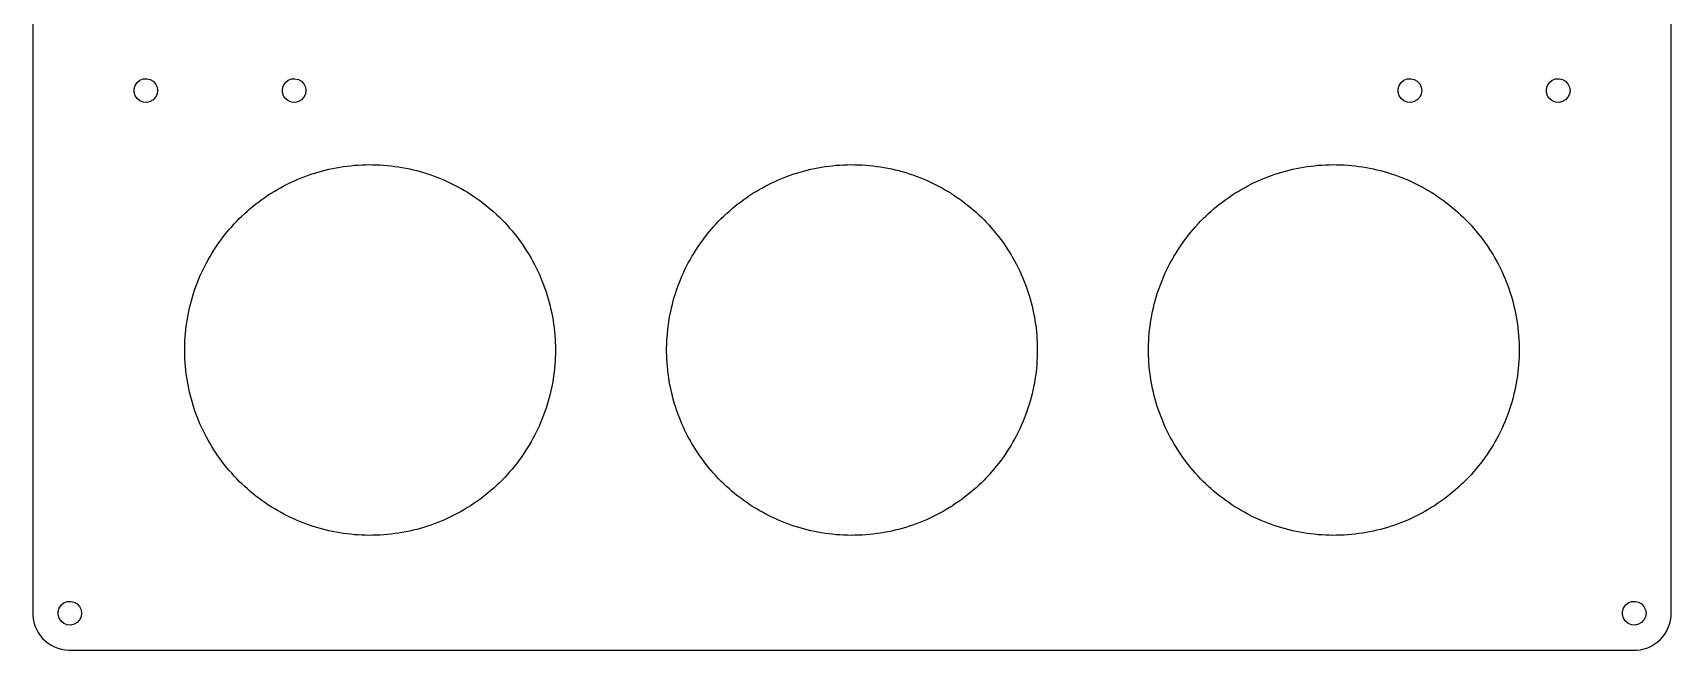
# Model space of a CAD drawing. Header units: metres. Extents: x -110 to 110, y -110 to 110.
# Drawn here: x -110.5 to 110.5, y -110.5 to -27.2 of the extents above; entities that cross this region are included whole.
import ezdxf

# ---------------------------------------------------------------- set-up
doc = ezdxf.new("R2010")
doc.units = ezdxf.units.M

msp = doc.modelspace()

# ---------------------------------------------------------------- linework, layer by layer
for p, q in [((-110.494, 105.749), (-110.494, -105.749)), ((110.5, -105.5), (110.5, 105.5)), ((-96.8321, -34.7615), (-96.6915, -34.3058)), ((-96.8321, -35.2385), (-96.8321, -34.7615)), ((-96.6915, -35.6942), (-96.8321, -35.2385)), ((-96.6915, -34.3058), (-96.4229, -33.9117)), ((-96.4229, -33.9117), (-96.05, -33.6144)), ((-96.05, -33.6144), (-95.606, -33.4401)), ((-95.606, -33.4401), (-95.1304, -33.4045)), ((-95.1304, -33.4045), (-94.6655, -33.5106)), ((-94.6655, -33.5106), (-94.2524, -33.7491)), ((-94.2524, -33.7491), (-93.928, -34.0987)), ((-93.928, -34.0987), (-93.7211, -34.5284)), ((-93.7211, -34.5284), (-93.65, -35)), ((-93.65, -35), (-93.7211, -35.4716)), ((-76.8321, -34.7615), (-76.6916, -34.3058)), ((-76.8321, -35.2385), (-76.8321, -34.7615)), ((-76.6916, -35.6942), (-76.8321, -35.2385)), ((-76.6916, -34.3058), (-76.4229, -33.9117)), ((-76.4229, -33.9117), (-76.05, -33.6144)), ((-76.05, -33.6144), (-75.606, -33.4401)), ((-75.606, -33.4401), (-75.1304, -33.4045)), ((-75.1304, -33.4045), (-74.6655, -33.5106)), ((-74.6655, -33.5106), (-74.2524, -33.7491)), ((-74.2524, -33.7491), (-73.928, -34.0987)), ((-73.928, -34.0987), (-73.7211, -34.5284)), ((-73.7211, -34.5284), (-73.65, -35)), ((-73.65, -35), (-73.7211, -35.4716)), ((73.6679, -34.7615), (73.8085, -34.3058)), ((73.6679, -35.2385), (73.6679, -34.7615)), ((73.8085, -35.6942), (73.6679, -35.2385)), ((73.8085, -34.3058), (74.0771, -33.9117)), ((74.0771, -33.9117), (74.45, -33.6144)), ((74.45, -33.6144), (74.894, -33.4401)), ((74.894, -33.4401), (75.3696, -33.4045)), ((75.3696, -33.4045), (75.8345, -33.5106)), ((75.8345, -33.5106), (76.2476, -33.7491)), ((76.2476, -33.7491), (76.572, -34.0987)), ((76.572, -34.0987), (76.7789, -34.5284)), ((76.7789, -34.5284), (76.85, -35)), ((76.85, -35), (76.7789, -35.4716)), ((93.6679, -34.7615), (93.8084, -34.3058)), ((93.6679, -35.2385), (93.6679, -34.7615)), ((93.8084, -35.6942), (93.6679, -35.2385)), ((93.8084, -34.3058), (94.0771, -33.9117)), ((94.0771, -33.9117), (94.45, -33.6144)), ((94.45, -33.6144), (94.894, -33.4401)), ((94.894, -33.4401), (95.3696, -33.4045)), ((95.3696, -33.4045), (95.8345, -33.5106)), ((95.8345, -33.5106), (96.2476, -33.7491)), ((96.2476, -33.7491), (96.572, -34.0987)), ((96.572, -34.0987), (96.7789, -34.5284)), ((96.7789, -34.5284), (96.85, -35)), ((96.85, -35), (96.7789, -35.4716)), ((-96.4229, -36.0883), (-96.6915, -35.6942)), ((-96.05, -36.3856), (-96.4229, -36.0883)), ((-95.606, -36.5599), (-96.05, -36.3856)), ((-95.1304, -36.5955), (-95.606, -36.5599)), ((-94.6655, -36.4894), (-95.1304, -36.5955)), ((-94.2524, -36.2509), (-94.6655, -36.4894)), ((-93.928, -35.9013), (-94.2524, -36.2509)), ((-93.7211, -35.4716), (-93.928, -35.9013)), ((-76.4229, -36.0883), (-76.6916, -35.6942)), ((-76.05, -36.3856), (-76.4229, -36.0883)), ((-75.606, -36.5599), (-76.05, -36.3856)), ((-75.1304, -36.5955), (-75.606, -36.5599)), ((-74.6655, -36.4894), (-75.1304, -36.5955)), ((-74.2524, -36.2509), (-74.6655, -36.4894)), ((-73.928, -35.9013), (-74.2524, -36.2509)), ((-73.7211, -35.4716), (-73.928, -35.9013)), ((74.0771, -36.0883), (73.8085, -35.6942)), ((74.45, -36.3856), (74.0771, -36.0883)), ((74.894, -36.5599), (74.45, -36.3856)), ((75.3696, -36.5955), (74.894, -36.5599)), ((75.8345, -36.4894), (75.3696, -36.5955)), ((76.2476, -36.2509), (75.8345, -36.4894)), ((76.572, -35.9013), (76.2476, -36.2509)), ((76.7789, -35.4716), (76.572, -35.9013)), ((94.0771, -36.0883), (93.8084, -35.6942)), ((94.45, -36.3856), (94.0771, -36.0883)), ((94.894, -36.5599), (94.45, -36.3856)), ((95.3696, -36.5955), (94.894, -36.5599)), ((95.8345, -36.4894), (95.3696, -36.5955)), ((96.2476, -36.2509), (95.8345, -36.4894)), ((96.572, -35.9013), (96.2476, -36.2509)), ((96.7789, -35.4716), (96.572, -35.9013)), ((-73.4332, -46.4653), (-72.9622, -46.3018)), ((-72.9622, -46.3018), (-72.4879, -46.1477)), ((-72.4879, -46.1477), (-72.0107, -46.0031)), ((-72.0107, -46.0031), (-71.5307, -45.8681)), ((-71.5307, -45.8681), (-71.048, -45.7426)), ((-71.048, -45.7426), (-70.563, -45.6268)), ((-70.563, -45.6268), (-70.0758, -45.5207)), ((-70.0758, -45.5207), (-69.5865, -45.4243)), ((-69.5865, -45.4243), (-69.0954, -45.3377)), ((-69.0954, -45.3377), (-68.6027, -45.261)), ((-68.6027, -45.261), (-68.1086, -45.194)), ((-68.1086, -45.194), (-67.6132, -45.1369)), ((-67.6132, -45.1369), (-67.1168, -45.0898)), ((-67.1168, -45.0898), (-66.6195, -45.0525)), ((-66.6195, -45.0525), (-66.1216, -45.0252)), ((-66.1216, -45.0252), (-65.6233, -45.0078)), ((-65.6233, -45.0078), (-65.1247, -45.0003)), ((-65.1247, -45.0003), (-64.626, -45.0028)), ((-64.626, -45.0028), (-64.1275, -45.0152)), ((-64.1275, -45.0152), (-63.6293, -45.0376)), ((-63.6293, -45.0376), (-63.1317, -45.0699)), ((-63.1317, -45.0699), (-62.6349, -45.1121)), ((-62.6349, -45.1121), (-62.1389, -45.1642)), ((-62.1389, -45.1642), (-61.6442, -45.2262)), ((-61.6442, -45.2262), (-61.1507, -45.2981)), ((-61.1507, -45.2981), (-60.6588, -45.3798)), ((-60.6588, -45.3798), (-60.1686, -45.4713)), ((-60.1686, -45.4713), (-59.6803, -45.5725)), ((-59.6803, -45.5725), (-59.1942, -45.6835)), ((-59.1942, -45.6835), (-58.7103, -45.8041)), ((-58.7103, -45.8041), (-58.229, -45.9344)), ((-58.229, -45.9344), (-57.7503, -46.0742)), ((-57.7503, -46.0742), (-57.2746, -46.2236)), ((-57.2746, -46.2236), (-56.8019, -46.3824)), ((-56.8019, -46.3824), (-56.3324, -46.5506)), ((-8.43324, -46.4653), (-7.96216, -46.3018)), ((-7.96216, -46.3018), (-7.48792, -46.1477)), ((-7.48792, -46.1477), (-7.01068, -46.0031)), ((-7.01068, -46.0031), (-6.53065, -45.8681)), ((-6.53065, -45.8681), (-6.04803, -45.7426)), ((-6.04803, -45.7426), (-5.56302, -45.6268)), ((-5.56302, -45.6268), (-5.07578, -45.5207)), ((-5.07578, -45.5207), (-4.58652, -45.4243)), ((-4.58652, -45.4243), (-4.09544, -45.3377)), ((-4.09544, -45.3377), (-3.60272, -45.261)), ((-3.60272, -45.261), (-3.10858, -45.194)), ((-3.10858, -45.194), (-2.6132, -45.1369)), ((-2.6132, -45.1369), (-2.11679, -45.0898)), ((-2.11679, -45.0898), (-1.61952, -45.0525)), ((-1.61952, -45.0525), (-1.12161, -45.0252)), ((-1.12161, -45.0252), (-0.62326, -45.0078)), ((-0.62326, -45.0078), (-0.12466, -45.0003)), ((-0.12466, -45.0003), (0.37398, -45.0028)), ((0.37398, -45.0028), (0.87248, -45.0152)), ((0.87248, -45.0152), (1.37064, -45.0376)), ((1.37064, -45.0376), (1.86824, -45.0699)), ((1.86824, -45.0699), (2.36511, -45.1121)), ((2.36511, -45.1121), (2.86104, -45.1642)), ((2.86104, -45.1642), (3.35582, -45.2262)), ((3.35582, -45.2262), (3.84927, -45.2981)), ((3.84927, -45.2981), (4.3412, -45.3798)), ((4.3412, -45.3798), (4.83139, -45.4713)), ((4.83139, -45.4713), (5.31966, -45.5725)), ((5.31966, -45.5725), (5.80582, -45.6835)), ((5.80582, -45.6835), (6.28966, -45.8041)), ((6.28966, -45.8041), (6.77101, -45.9344)), ((6.77101, -45.9344), (7.24965, -46.0742)), ((7.24965, -46.0742), (7.72542, -46.2236)), ((7.72542, -46.2236), (8.1981, -46.3824)), ((8.1981, -46.3824), (8.66754, -46.5506)), ((56.5667, -46.4653), (57.0378, -46.3018)), ((57.0378, -46.3018), (57.5121, -46.1477)), ((57.5121, -46.1477), (57.9893, -46.0031)), ((57.9893, -46.0031), (58.4693, -45.8681)), ((58.4693, -45.8681), (58.952, -45.7426)), ((58.952, -45.7426), (59.437, -45.6268)), ((59.437, -45.6268), (59.9242, -45.5207)), ((59.9242, -45.5207), (60.4135, -45.4243)), ((60.4135, -45.4243), (60.9045, -45.3377)), ((60.9045, -45.3377), (61.3973, -45.261)), ((61.3973, -45.261), (61.8914, -45.194)), ((61.8914, -45.194), (62.3868, -45.1369)), ((62.3868, -45.1369), (62.8832, -45.0898)), ((62.8832, -45.0898), (63.3805, -45.0525)), ((63.3805, -45.0525), (63.8784, -45.0252)), ((63.8784, -45.0252), (64.3767, -45.0078)), ((64.3767, -45.0078), (64.8753, -45.0003)), ((64.8753, -45.0003), (65.374, -45.0028)), ((65.374, -45.0028), (65.8725, -45.0152)), ((65.8725, -45.0152), (66.3706, -45.0376)), ((66.3706, -45.0376), (66.8682, -45.0699)), ((66.8682, -45.0699), (67.3651, -45.1121)), ((67.3651, -45.1121), (67.861, -45.1642)), ((67.861, -45.1642), (68.3558, -45.2262)), ((68.3558, -45.2262), (68.8493, -45.2981)), ((68.8493, -45.2981), (69.3412, -45.3798)), ((69.3412, -45.3798), (69.8314, -45.4713)), ((69.8314, -45.4713), (70.3197, -45.5725)), ((70.3197, -45.5725), (70.8058, -45.6835)), ((70.8058, -45.6835), (71.2897, -45.8041)), ((71.2897, -45.8041), (71.771, -45.9344)), ((71.771, -45.9344), (72.2496, -46.0742)), ((72.2496, -46.0742), (72.7254, -46.2236)), ((72.7254, -46.2236), (73.1981, -46.3824)), ((73.1981, -46.3824), (73.6675, -46.5506)), ((-78.3535, -48.8651), (-77.9293, -48.603)), ((-77.9293, -48.603), (-77.5, -48.3493)), ((-77.5, -48.3493), (-77.0657, -48.1044)), ((-77.0657, -48.1044), (-76.6266, -47.8681)), ((-76.6266, -47.8681), (-76.1828, -47.6406)), ((-76.1828, -47.6406), (-75.7346, -47.422)), ((-75.7346, -47.422), (-75.2822, -47.2123)), ((-75.2822, -47.2123), (-74.8256, -47.0118)), ((-74.8256, -47.0118), (-74.3652, -46.8204)), ((-74.3652, -46.8204), (-73.901, -46.6382)), ((-73.901, -46.6382), (-73.4332, -46.4653)), ((-56.3324, -46.5506), (-55.8665, -46.7281)), ((-55.8665, -46.7281), (-55.4041, -46.9149)), ((-55.4041, -46.9149), (-54.9456, -47.1109)), ((-54.9456, -47.1109), (-54.4911, -47.316)), ((-54.4911, -47.316), (-54.0407, -47.5301)), ((-54.0407, -47.5301), (-53.5947, -47.7532)), ((-53.5947, -47.7532), (-53.1533, -47.9851)), ((-53.1533, -47.9851), (-52.7165, -48.2258)), ((-52.7165, -48.2258), (-52.2847, -48.4751)), ((-52.2847, -48.4751), (-51.8579, -48.733)), ((-13.3535, -48.8651), (-12.9293, -48.603)), ((-12.9293, -48.603), (-12.5, -48.3493)), ((-12.5, -48.3493), (-12.0657, -48.1044)), ((-12.0657, -48.1044), (-11.6266, -47.8681)), ((-11.6266, -47.8681), (-11.1828, -47.6406)), ((-11.1828, -47.6406), (-10.7346, -47.422)), ((-10.7346, -47.422), (-10.2822, -47.2123)), ((-10.2822, -47.2123), (-9.82562, -47.0118)), ((-9.82562, -47.0118), (-9.36516, -46.8204)), ((-9.36516, -46.8204), (-8.90097, -46.6382)), ((-8.90097, -46.6382), (-8.43324, -46.4653)), ((8.66754, -46.5506), (9.13351, -46.7281)), ((9.13351, -46.7281), (9.59587, -46.9149)), ((9.59587, -46.9149), (10.0544, -47.1109)), ((10.0544, -47.1109), (10.5089, -47.316)), ((10.5089, -47.316), (10.9593, -47.5301)), ((10.9593, -47.5301), (11.4053, -47.7532)), ((11.4053, -47.7532), (11.8467, -47.9851)), ((11.8467, -47.9851), (12.2834, -48.2258)), ((12.2834, -48.2258), (12.7153, -48.4751)), ((12.7153, -48.4751), (13.1421, -48.733)), ((51.6465, -48.8651), (52.0706, -48.603)), ((52.0706, -48.603), (52.5, -48.3493)), ((52.5, -48.3493), (52.9343, -48.1044)), ((52.9343, -48.1044), (53.3734, -47.8681)), ((53.3734, -47.8681), (53.8172, -47.6406)), ((53.8172, -47.6406), (54.2654, -47.422)), ((54.2654, -47.422), (54.7178, -47.2123)), ((54.7178, -47.2123), (55.1744, -47.0118)), ((55.1744, -47.0118), (55.6348, -46.8204)), ((55.6348, -46.8204), (56.099, -46.6382)), ((56.099, -46.6382), (56.5667, -46.4653)), ((73.6675, -46.5506), (74.1335, -46.7281)), ((74.1335, -46.7281), (74.5959, -46.9149)), ((74.5959, -46.9149), (75.0544, -47.1109)), ((75.0544, -47.1109), (75.5089, -47.316)), ((75.5089, -47.316), (75.9593, -47.5301)), ((75.9593, -47.5301), (76.4053, -47.7532)), ((76.4053, -47.7532), (76.8467, -47.9851)), ((76.8467, -47.9851), (77.2834, -48.2258)), ((77.2834, -48.2258), (77.7153, -48.4751)), ((77.7153, -48.4751), (78.1421, -48.733)), ((-81.165, -50.9293), (-80.7814, -50.6106)), ((-80.7814, -50.6106), (-80.3915, -50.2997)), ((-80.3915, -50.2997), (-79.9955, -49.9967)), ((-79.9955, -49.9967), (-79.5936, -49.7015)), ((-79.5936, -49.7015), (-79.1858, -49.4145)), ((-79.1858, -49.4145), (-78.7724, -49.1357)), ((-78.7724, -49.1357), (-78.3535, -48.8651)), ((-51.8579, -48.733), (-51.4363, -48.9993)), ((-51.4363, -48.9993), (-51.0202, -49.274)), ((-51.0202, -49.274), (-50.6096, -49.557)), ((-50.6096, -49.557), (-50.2047, -49.8481)), ((-50.2047, -49.8481), (-49.8057, -50.1472)), ((-49.8057, -50.1472), (-49.4128, -50.4542)), ((-49.4128, -50.4542), (-49.026, -50.769)), ((-49.026, -50.769), (-48.6456, -51.0914)), ((-16.165, -50.9293), (-15.7814, -50.6106)), ((-15.7814, -50.6106), (-15.3915, -50.2997)), ((-15.3915, -50.2997), (-14.9955, -49.9967)), ((-14.9955, -49.9967), (-14.5936, -49.7015)), ((-14.5936, -49.7015), (-14.1858, -49.4145)), ((-14.1858, -49.4145), (-13.7724, -49.1357)), ((-13.7724, -49.1357), (-13.3535, -48.8651)), ((13.1421, -48.733), (13.5636, -48.9993)), ((13.5636, -48.9993), (13.9798, -49.274)), ((13.9798, -49.274), (14.3904, -49.557)), ((14.3904, -49.557), (14.7953, -49.8481)), ((14.7953, -49.8481), (15.1943, -50.1472)), ((15.1943, -50.1472), (15.5872, -50.4542)), ((15.5872, -50.4542), (15.974, -50.769)), ((15.974, -50.769), (16.3544, -51.0914)), ((48.835, -50.9293), (49.2186, -50.6106)), ((49.2186, -50.6106), (49.6085, -50.2997)), ((49.6085, -50.2997), (50.0044, -49.9967)), ((50.0044, -49.9967), (50.4064, -49.7015)), ((50.4064, -49.7015), (50.8142, -49.4145)), ((50.8142, -49.4145), (51.2276, -49.1357)), ((51.2276, -49.1357), (51.6465, -48.8651)), ((78.1421, -48.733), (78.5636, -48.9993)), ((78.5636, -48.9993), (78.9798, -49.274)), ((78.9798, -49.274), (79.3904, -49.557)), ((79.3904, -49.557), (79.7953, -49.8481)), ((79.7953, -49.8481), (80.1943, -50.1472)), ((80.1943, -50.1472), (80.5872, -50.4542)), ((80.5872, -50.4542), (80.974, -50.769)), ((80.974, -50.769), (81.3544, -51.0914)), ((-83.6618, -53.3646), (-83.3263, -52.9957)), ((-83.3263, -52.9957), (-82.9835, -52.6335)), ((-82.9835, -52.6335), (-82.6335, -52.2783)), ((-82.6335, -52.2783), (-82.2766, -51.9301)), ((-82.2766, -51.9301), (-81.9127, -51.5891)), ((-81.9127, -51.5891), (-81.5421, -51.2555)), ((-81.5421, -51.2555), (-81.165, -50.9293)), ((-48.6456, -51.0914), (-48.2717, -51.4214)), ((-48.2717, -51.4214), (-47.9045, -51.7587)), ((-47.9045, -51.7587), (-47.5441, -52.1033)), ((-47.5441, -52.1033), (-47.1906, -52.455)), ((-47.1906, -52.455), (-46.8442, -52.8138)), ((-46.8442, -52.8138), (-46.505, -53.1793)), ((-18.6618, -53.3646), (-18.3263, -52.9957)), ((-18.3263, -52.9957), (-17.9835, -52.6335)), ((-17.9835, -52.6335), (-17.6335, -52.2783)), ((-17.6335, -52.2783), (-17.2766, -51.9301)), ((-17.2766, -51.9301), (-16.9127, -51.5891)), ((-16.9127, -51.5891), (-16.5421, -51.2555)), ((-16.5421, -51.2555), (-16.165, -50.9293)), ((16.3544, -51.0914), (16.7283, -51.4214)), ((16.7283, -51.4214), (17.0955, -51.7587)), ((17.0955, -51.7587), (17.4559, -52.1033)), ((17.4559, -52.1033), (17.8094, -52.455)), ((17.8094, -52.455), (18.1558, -52.8138)), ((18.1558, -52.8138), (18.495, -53.1793)), ((46.3382, -53.3646), (46.6737, -52.9957)), ((46.6737, -52.9957), (47.0165, -52.6335)), ((47.0165, -52.6335), (47.3665, -52.2783)), ((47.3665, -52.2783), (47.7234, -51.9301)), ((47.7234, -51.9301), (48.0873, -51.5891)), ((48.0873, -51.5891), (48.4578, -51.2555)), ((48.4578, -51.2555), (48.835, -50.9293)), ((81.3544, -51.0914), (81.7283, -51.4214)), ((81.7283, -51.4214), (82.0955, -51.7587)), ((82.0955, -51.7587), (82.4559, -52.1033)), ((82.4559, -52.1033), (82.8094, -52.455)), ((82.8094, -52.455), (83.1558, -52.8138)), ((83.1558, -52.8138), (83.495, -53.1793)), ((-85.2254, -55.3054), (-84.9283, -54.9049)), ((-84.9283, -54.9049), (-84.6233, -54.5104)), ((-84.6233, -54.5104), (-84.3104, -54.1221)), ((-84.3104, -54.1221), (-83.9899, -53.7401)), ((-83.9899, -53.7401), (-83.6618, -53.3646)), ((-46.505, -53.1793), (-46.1732, -53.5515)), ((-46.1732, -53.5515), (-45.8489, -53.9303)), ((-45.8489, -53.9303), (-45.5322, -54.3155)), ((-45.5322, -54.3155), (-45.2232, -54.7069)), ((-45.2232, -54.7069), (-44.9221, -55.1044)), ((-44.9221, -55.1044), (-44.629, -55.5078)), ((-20.2254, -55.3054), (-19.9283, -54.9049)), ((-19.9283, -54.9049), (-19.6233, -54.5104)), ((-19.6233, -54.5104), (-19.3104, -54.1221)), ((-19.3104, -54.1221), (-18.9899, -53.7401)), ((-18.9899, -53.7401), (-18.6618, -53.3646)), ((18.495, -53.1793), (18.8268, -53.5515)), ((18.8268, -53.5515), (19.1511, -53.9303)), ((19.1511, -53.9303), (19.4678, -54.3155)), ((19.4678, -54.3155), (19.7768, -54.7069)), ((19.7768, -54.7069), (20.0779, -55.1044)), ((20.0779, -55.1044), (20.371, -55.5078)), ((44.7746, -55.3054), (45.0717, -54.9049)), ((45.0717, -54.9049), (45.3767, -54.5104)), ((45.3767, -54.5104), (45.6896, -54.1221)), ((45.6896, -54.1221), (46.0101, -53.7401)), ((46.0101, -53.7401), (46.3382, -53.3646)), ((83.495, -53.1793), (83.8268, -53.5515)), ((83.8268, -53.5515), (84.1511, -53.9303)), ((84.1511, -53.9303), (84.4678, -54.3155)), ((84.4678, -54.3155), (84.7768, -54.7069)), ((84.7768, -54.7069), (85.0779, -55.1044)), ((85.0779, -55.1044), (85.371, -55.5078)), ((-86.8352, -57.8253), (-86.588, -57.3922)), ((-86.588, -57.3922), (-86.3323, -56.9641)), ((-86.3323, -56.9641), (-86.068, -56.5412)), ((-86.068, -56.5412), (-85.7954, -56.1237)), ((-85.7954, -56.1237), (-85.5145, -55.7117)), ((-85.5145, -55.7117), (-85.2254, -55.3054)), ((-44.629, -55.5078), (-44.344, -55.917)), ((-44.344, -55.917), (-44.0672, -56.3318)), ((-44.0672, -56.3318), (-43.7988, -56.752)), ((-43.7988, -56.752), (-43.5388, -57.1775)), ((-43.5388, -57.1775), (-43.2873, -57.6081)), ((-21.8352, -57.8253), (-21.588, -57.3922)), ((-21.588, -57.3922), (-21.3323, -56.9641)), ((-21.3323, -56.9641), (-21.068, -56.5412)), ((-21.068, -56.5412), (-20.7954, -56.1237)), ((-20.7954, -56.1237), (-20.5145, -55.7117)), ((-20.5145, -55.7117), (-20.2254, -55.3054)), ((20.371, -55.5078), (20.656, -55.917)), ((20.656, -55.917), (20.9327, -56.3318)), ((20.9327, -56.3318), (21.2012, -56.752)), ((21.2012, -56.752), (21.4612, -57.1775)), ((21.4612, -57.1775), (21.7127, -57.6081)), ((43.1648, -57.8253), (43.412, -57.3922)), ((43.412, -57.3922), (43.6677, -56.9641)), ((43.6677, -56.9641), (43.932, -56.5412)), ((43.932, -56.5412), (44.2046, -56.1237)), ((44.2046, -56.1237), (44.4855, -55.7117)), ((44.4855, -55.7117), (44.7746, -55.3054)), ((85.371, -55.5078), (85.656, -55.917)), ((85.656, -55.917), (85.9327, -56.3318)), ((85.9327, -56.3318), (86.2012, -56.752)), ((86.2012, -56.752), (86.4612, -57.1775)), ((86.4612, -57.1775), (86.7127, -57.6081)), ((-87.9389, -60.0599), (-87.7361, -59.6043)), ((-87.7361, -59.6043), (-87.5242, -59.1529)), ((-87.5242, -59.1529), (-87.3034, -58.7058)), ((-87.3034, -58.7058), (-87.0737, -58.2632)), ((-87.0737, -58.2632), (-86.8352, -57.8253)), ((-43.2873, -57.6081), (-43.0444, -58.0436)), ((-43.0444, -58.0436), (-42.8103, -58.4839)), ((-42.8103, -58.4839), (-42.5851, -58.9288)), ((-42.5851, -58.9288), (-42.3687, -59.3781)), ((-42.3687, -59.3781), (-42.1614, -59.8316)), ((-22.9389, -60.0599), (-22.7361, -59.6043)), ((-22.7361, -59.6043), (-22.5242, -59.1529)), ((-22.5242, -59.1529), (-22.3034, -58.7058)), ((-22.3034, -58.7058), (-22.0737, -58.2632)), ((-22.0737, -58.2632), (-21.8352, -57.8253)), ((21.7127, -57.6081), (21.9555, -58.0436)), ((21.9555, -58.0436), (22.1896, -58.4839)), ((22.1896, -58.4839), (22.4149, -58.9288)), ((22.4149, -58.9288), (22.6313, -59.3781)), ((22.6313, -59.3781), (22.8386, -59.8316)), ((42.0611, -60.0599), (42.2639, -59.6043)), ((42.2639, -59.6043), (42.4758, -59.1529)), ((42.4758, -59.1529), (42.6966, -58.7058)), ((42.6966, -58.7058), (42.9263, -58.2632)), ((42.9263, -58.2632), (43.1648, -57.8253)), ((86.7127, -57.6081), (86.9555, -58.0436)), ((86.9555, -58.0436), (87.1896, -58.4839)), ((87.1896, -58.4839), (87.4149, -58.9288)), ((87.4149, -58.9288), (87.6313, -59.3781)), ((87.6313, -59.3781), (87.8386, -59.8316)), ((-88.6582, -61.9198), (-88.4923, -61.4495)), ((-88.4923, -61.4495), (-88.3171, -60.9826)), ((-88.3171, -60.9826), (-88.1326, -60.5194)), ((-88.1326, -60.5194), (-87.9389, -60.0599)), ((-42.1614, -59.8316), (-41.9631, -60.2891)), ((-41.9631, -60.2891), (-41.774, -60.7505)), ((-41.774, -60.7505), (-41.5941, -61.2156)), ((-41.5941, -61.2156), (-41.4236, -61.6842)), ((-41.4236, -61.6842), (-41.2624, -62.1561)), ((-23.6582, -61.9198), (-23.4923, -61.4495)), ((-23.4923, -61.4495), (-23.3171, -60.9826)), ((-23.3171, -60.9826), (-23.1326, -60.5194)), ((-23.1326, -60.5194), (-22.9389, -60.0599)), ((22.8386, -59.8316), (23.0369, -60.2891)), ((23.0369, -60.2891), (23.226, -60.7505)), ((23.226, -60.7505), (23.4059, -61.2156)), ((23.4059, -61.2156), (23.5764, -61.6842)), ((23.5764, -61.6842), (23.7376, -62.1561)), ((41.3418, -61.9198), (41.5077, -61.4495)), ((41.5077, -61.4495), (41.6829, -60.9826)), ((41.6829, -60.9826), (41.8674, -60.5194)), ((41.8674, -60.5194), (42.0611, -60.0599)), ((87.8386, -59.8316), (88.0369, -60.2891)), ((88.0369, -60.2891), (88.226, -60.7505)), ((88.226, -60.7505), (88.4059, -61.2156)), ((88.4059, -61.2156), (88.5764, -61.6842)), ((88.5764, -61.6842), (88.7376, -62.1561)), ((-89.3452, -64.3155), (-89.2269, -63.8311)), ((-89.2269, -63.8311), (-89.0991, -63.3491)), ((-89.0991, -63.3491), (-88.9616, -62.8697)), ((-88.9616, -62.8697), (-88.8146, -62.3932)), ((-88.8146, -62.3932), (-88.6582, -61.9198)), ((-41.2624, -62.1561), (-41.1107, -62.6311)), ((-41.1107, -62.6311), (-40.9684, -63.1091)), ((-40.9684, -63.1091), (-40.8358, -63.5898)), ((-40.8358, -63.5898), (-40.7127, -64.073)), ((-40.7127, -64.073), (-40.5993, -64.5586)), ((-24.3452, -64.3155), (-24.2269, -63.8311)), ((-24.2269, -63.8311), (-24.0991, -63.3491)), ((-24.0991, -63.3491), (-23.9616, -62.8697)), ((-23.9616, -62.8697), (-23.8146, -62.3932)), ((-23.8146, -62.3932), (-23.6582, -61.9198)), ((23.7376, -62.1561), (23.8893, -62.6311)), ((23.8893, -62.6311), (24.0315, -63.1091)), ((24.0315, -63.1091), (24.1642, -63.5898)), ((24.1642, -63.5898), (24.2872, -64.073)), ((24.2872, -64.073), (24.4006, -64.5586)), ((40.6548, -64.3155), (40.7731, -63.8311)), ((40.7731, -63.8311), (40.9009, -63.3491)), ((40.9009, -63.3491), (41.0384, -62.8697)), ((41.0384, -62.8697), (41.1853, -62.3932)), ((41.1853, -62.3932), (41.3418, -61.9198)), ((88.7376, -62.1561), (88.8893, -62.6311)), ((88.8893, -62.6311), (89.0315, -63.1091)), ((89.0315, -63.1091), (89.1642, -63.5898)), ((89.1642, -63.5898), (89.2872, -64.073)), ((89.2872, -64.073), (89.4006, -64.5586)), ((-89.7902, -66.7677), (-89.7208, -66.2739)), ((-89.7208, -66.2739), (-89.6415, -65.7816)), ((-89.6415, -65.7816), (-89.5525, -65.291)), ((-89.5525, -65.291), (-89.4537, -64.8022)), ((-89.4537, -64.8022), (-89.3452, -64.3155)), ((-40.5993, -64.5586), (-40.4957, -65.0463)), ((-40.4957, -65.0463), (-40.4017, -65.5361)), ((-40.4017, -65.5361), (-40.3176, -66.0276)), ((-40.3176, -66.0276), (-40.2433, -66.5207)), ((-24.7902, -66.7677), (-24.7208, -66.2739)), ((-24.7208, -66.2739), (-24.6415, -65.7816)), ((-24.6415, -65.7816), (-24.5525, -65.291)), ((-24.5525, -65.291), (-24.4537, -64.8022)), ((-24.4537, -64.8022), (-24.3452, -64.3155)), ((24.4006, -64.5586), (24.5043, -65.0463)), ((24.5043, -65.0463), (24.5982, -65.5361)), ((24.5982, -65.5361), (24.6824, -66.0276)), ((24.6824, -66.0276), (24.7567, -66.5207)), ((40.2098, -66.7677), (40.2792, -66.2739)), ((40.2792, -66.2739), (40.3585, -65.7816)), ((40.3585, -65.7816), (40.4475, -65.291)), ((40.4475, -65.291), (40.5463, -64.8022)), ((40.5463, -64.8022), (40.6548, -64.3155)), ((89.4006, -64.5586), (89.5043, -65.0463)), ((89.5043, -65.0463), (89.5982, -65.5361)), ((89.5982, -65.5361), (89.6824, -66.0276)), ((89.6824, -66.0276), (89.7567, -66.5207)), ((-89.9689, -68.7538), (-89.9391, -68.2561)), ((-89.9391, -68.2561), (-89.8994, -67.759)), ((-89.8994, -67.759), (-89.8497, -67.2628)), ((-89.8497, -67.2628), (-89.7902, -66.7677)), ((-40.2433, -66.5207), (-40.1788, -67.0151)), ((-40.1788, -67.0151), (-40.1242, -67.5108)), ((-40.1242, -67.5108), (-40.0795, -68.0074)), ((-40.0795, -68.0074), (-40.0447, -68.5049)), ((-40.0447, -68.5049), (-40.0199, -69.0029)), ((-24.9689, -68.7538), (-24.9391, -68.2561)), ((-24.9391, -68.2561), (-24.8994, -67.759)), ((-24.8994, -67.759), (-24.8497, -67.2628)), ((-24.8497, -67.2628), (-24.7902, -66.7677)), ((24.7567, -66.5207), (24.8212, -67.0151)), ((24.8212, -67.0151), (24.8758, -67.5108)), ((24.8758, -67.5108), (24.9205, -68.0074)), ((24.9205, -68.0074), (24.9552, -68.5049)), ((24.9552, -68.5049), (24.9801, -69.0029)), ((40.0311, -68.7538), (40.0609, -68.2561)), ((40.0609, -68.2561), (40.1006, -67.759)), ((40.1006, -67.759), (40.1503, -67.2628)), ((40.1503, -67.2628), (40.2098, -66.7677)), ((89.7567, -66.5207), (89.8212, -67.0151)), ((89.8212, -67.0151), (89.8758, -67.5108)), ((89.8758, -67.5108), (89.9205, -68.0074)), ((89.9205, -68.0074), (89.9552, -68.5049)), ((89.9552, -68.5049), (89.9801, -69.0029)), ((-89.9987, -69.7507), (-89.9888, -69.2521)), ((-89.9987, -70.2493), (-89.9987, -69.7507)), ((-89.9888, -70.7479), (-89.9987, -70.2493)), ((-89.9888, -69.2521), (-89.9689, -68.7538)), ((-40.0199, -69.0029), (-40.005, -69.5014)), ((-40.005, -70.4986), (-40.0199, -70.9971)), ((-40.005, -69.5014), (-40, -70)), ((-40, -70), (-40.005, -70.4986)), ((-24.9987, -69.7507), (-24.9888, -69.2521)), ((-24.9987, -70.2493), (-24.9987, -69.7507)), ((-24.9888, -70.7479), (-24.9987, -70.2493)), ((-24.9888, -69.2521), (-24.9689, -68.7538)), ((24.9801, -69.0029), (24.995, -69.5014)), ((24.995, -70.4986), (24.9801, -70.9971)), ((24.995, -69.5014), (25, -70)), ((25, -70), (24.995, -70.4986)), ((40.0012, -69.7507), (40.0112, -69.2521)), ((40.0012, -70.2493), (40.0012, -69.7507)), ((40.0112, -70.7479), (40.0012, -70.2493)), ((40.0112, -69.2521), (40.0311, -68.7538)), ((89.9801, -69.0029), (89.995, -69.5014)), ((89.995, -70.4986), (89.9801, -70.9971)), ((89.995, -69.5014), (90, -70)), ((90, -70), (89.995, -70.4986)), ((-89.9689, -71.2461), (-89.9888, -70.7479)), ((-89.9391, -71.7439), (-89.9689, -71.2461)), ((-89.8994, -72.241), (-89.9391, -71.7439)), ((-89.8497, -72.7372), (-89.8994, -72.241)), ((-89.7902, -73.2322), (-89.8497, -72.7372)), ((-40.1242, -72.4892), (-40.1788, -72.9848)), ((-40.0795, -71.9925), (-40.1242, -72.4892)), ((-40.0447, -71.4951), (-40.0795, -71.9925)), ((-40.0199, -70.9971), (-40.0447, -71.4951)), ((-24.9689, -71.2461), (-24.9888, -70.7479)), ((-24.9391, -71.7439), (-24.9689, -71.2461)), ((-24.8994, -72.241), (-24.9391, -71.7439)), ((-24.8497, -72.7372), (-24.8994, -72.241)), ((-24.7902, -73.2322), (-24.8497, -72.7372)), ((24.8758, -72.4892), (24.8212, -72.9848)), ((24.9205, -71.9925), (24.8758, -72.4892)), ((24.9552, -71.4951), (24.9205, -71.9925)), ((24.9801, -70.9971), (24.9552, -71.4951)), ((40.0311, -71.2461), (40.0112, -70.7479)), ((40.0609, -71.7439), (40.0311, -71.2461)), ((40.1006, -72.241), (40.0609, -71.7439)), ((40.1503, -72.7372), (40.1006, -72.241)), ((40.2098, -73.2322), (40.1503, -72.7372)), ((89.8758, -72.4892), (89.8212, -72.9848)), ((89.9205, -71.9925), (89.8758, -72.4892)), ((89.9552, -71.4951), (89.9205, -71.9925)), ((89.9801, -70.9971), (89.9552, -71.4951)), ((-89.7208, -73.726), (-89.7902, -73.2322)), ((-89.6415, -74.2184), (-89.7208, -73.726)), ((-89.5525, -74.709), (-89.6415, -74.2184)), ((-89.4537, -75.1978), (-89.5525, -74.709)), ((-40.4957, -74.9536), (-40.5993, -75.4414)), ((-40.4017, -74.4639), (-40.4957, -74.9536)), ((-40.3176, -73.9724), (-40.4017, -74.4639)), ((-40.2433, -73.4793), (-40.3176, -73.9724)), ((-40.1788, -72.9848), (-40.2433, -73.4793)), ((-24.7208, -73.726), (-24.7902, -73.2322)), ((-24.6415, -74.2184), (-24.7208, -73.726)), ((-24.5525, -74.709), (-24.6415, -74.2184)), ((-24.4537, -75.1978), (-24.5525, -74.709)), ((24.5043, -74.9536), (24.4006, -75.4414)), ((24.5982, -74.4639), (24.5043, -74.9536)), ((24.6824, -73.9724), (24.5982, -74.4639)), ((24.7567, -73.4793), (24.6824, -73.9724)), ((24.8212, -72.9848), (24.7567, -73.4793)), ((40.2792, -73.726), (40.2098, -73.2322)), ((40.3585, -74.2184), (40.2792, -73.726)), ((40.4475, -74.709), (40.3585, -74.2184)), ((40.5463, -75.1978), (40.4475, -74.709)), ((89.5043, -74.9536), (89.4006, -75.4414)), ((89.5982, -74.4639), (89.5043, -74.9536)), ((89.6824, -73.9724), (89.5982, -74.4639)), ((89.7567, -73.4793), (89.6824, -73.9724)), ((89.8212, -72.9848), (89.7567, -73.4793)), ((-89.3452, -75.6845), (-89.4537, -75.1978)), ((-89.2269, -76.1689), (-89.3452, -75.6845)), ((-89.0991, -76.6509), (-89.2269, -76.1689)), ((-88.9616, -77.1302), (-89.0991, -76.6509)), ((-88.8146, -77.6068), (-88.9616, -77.1302)), ((-40.9684, -76.8909), (-41.1107, -77.3689)), ((-40.8358, -76.4102), (-40.9684, -76.8909)), ((-40.7127, -75.927), (-40.8358, -76.4102)), ((-40.5993, -75.4414), (-40.7127, -75.927)), ((-24.3452, -75.6845), (-24.4537, -75.1978)), ((-24.2269, -76.1689), (-24.3452, -75.6845)), ((-24.0991, -76.6509), (-24.2269, -76.1689)), ((-23.9616, -77.1302), (-24.0991, -76.6509)), ((-23.8146, -77.6068), (-23.9616, -77.1302)), ((24.0315, -76.8909), (23.8893, -77.3689)), ((24.1642, -76.4102), (24.0315, -76.8909)), ((24.2872, -75.927), (24.1642, -76.4102)), ((24.4006, -75.4414), (24.2872, -75.927)), ((40.6548, -75.6845), (40.5463, -75.1978)), ((40.7731, -76.1689), (40.6548, -75.6845)), ((40.9009, -76.6509), (40.7731, -76.1689)), ((41.0384, -77.1302), (40.9009, -76.6509)), ((41.1853, -77.6068), (41.0384, -77.1302)), ((89.0315, -76.8909), (88.8893, -77.3689)), ((89.1642, -76.4102), (89.0315, -76.8909)), ((89.2872, -75.927), (89.1642, -76.4102)), ((89.4006, -75.4414), (89.2872, -75.927)), ((-88.6582, -78.0802), (-88.8146, -77.6068)), ((-88.4923, -78.5505), (-88.6582, -78.0802)), ((-88.3171, -79.0173), (-88.4923, -78.5505)), ((-88.1326, -79.4806), (-88.3171, -79.0173)), ((-87.9389, -79.9401), (-88.1326, -79.4806)), ((-41.774, -79.2495), (-41.9631, -79.7109)), ((-41.5941, -78.7844), (-41.774, -79.2495)), ((-41.4236, -78.3158), (-41.5941, -78.7844)), ((-41.2624, -77.8439), (-41.4236, -78.3158)), ((-41.1107, -77.3689), (-41.2624, -77.8439)), ((-23.6582, -78.0802), (-23.8146, -77.6068)), ((-23.4923, -78.5505), (-23.6582, -78.0802)), ((-23.3171, -79.0173), (-23.4923, -78.5505)), ((-23.1326, -79.4806), (-23.3171, -79.0173)), ((-22.9389, -79.9401), (-23.1326, -79.4806)), ((23.226, -79.2495), (23.0369, -79.7109)), ((23.4059, -78.7844), (23.226, -79.2495)), ((23.5764, -78.3158), (23.4059, -78.7844)), ((23.7376, -77.8439), (23.5764, -78.3158)), ((23.8893, -77.3689), (23.7376, -77.8439)), ((41.3418, -78.0802), (41.1853, -77.6068)), ((41.5077, -78.5505), (41.3418, -78.0802)), ((41.6829, -79.0173), (41.5077, -78.5505)), ((41.8674, -79.4806), (41.6829, -79.0173)), ((42.0611, -79.9401), (41.8674, -79.4806)), ((88.226, -79.2495), (88.0369, -79.7109)), ((88.4059, -78.7844), (88.226, -79.2495)), ((88.5764, -78.3158), (88.4059, -78.7844)), ((88.7376, -77.8439), (88.5764, -78.3158)), ((88.8893, -77.3689), (88.7376, -77.8439)), ((-87.7361, -80.3957), (-87.9389, -79.9401)), ((-87.5242, -80.8471), (-87.7361, -80.3957)), ((-87.3034, -81.2942), (-87.5242, -80.8471)), ((-87.0737, -81.7368), (-87.3034, -81.2942)), ((-86.8352, -82.1747), (-87.0737, -81.7368)), ((-42.8103, -81.5161), (-43.0444, -81.9563)), ((-42.5851, -81.0712), (-42.8103, -81.5161)), ((-42.3687, -80.6219), (-42.5851, -81.0712)), ((-42.1614, -80.1684), (-42.3687, -80.6219)), ((-41.9631, -79.7109), (-42.1614, -80.1684)), ((-22.7361, -80.3957), (-22.9389, -79.9401)), ((-22.5242, -80.8471), (-22.7361, -80.3957)), ((-22.3034, -81.2942), (-22.5242, -80.8471)), ((-22.0737, -81.7368), (-22.3034, -81.2942)), ((-21.8352, -82.1747), (-22.0737, -81.7368)), ((22.1896, -81.5161), (21.9555, -81.9563)), ((22.4149, -81.0712), (22.1896, -81.5161)), ((22.6313, -80.6219), (22.4149, -81.0712)), ((22.8386, -80.1684), (22.6313, -80.6219)), ((23.0369, -79.7109), (22.8386, -80.1684)), ((42.2639, -80.3957), (42.0611, -79.9401)), ((42.4758, -80.8471), (42.2639, -80.3957)), ((42.6966, -81.2942), (42.4758, -80.8471)), ((42.9263, -81.7368), (42.6966, -81.2942)), ((43.1648, -82.1747), (42.9263, -81.7368)), ((87.1896, -81.5161), (86.9555, -81.9563)), ((87.4149, -81.0712), (87.1896, -81.5161)), ((87.6313, -80.6219), (87.4149, -81.0712)), ((87.8386, -80.1684), (87.6313, -80.6219)), ((88.0369, -79.7109), (87.8386, -80.1684)), ((-86.588, -82.6078), (-86.8352, -82.1747)), ((-86.3323, -83.0359), (-86.588, -82.6078)), ((-86.068, -83.4588), (-86.3323, -83.0359)), ((-85.7954, -83.8763), (-86.068, -83.4588)), ((-85.5145, -84.2883), (-85.7954, -83.8763)), ((-44.0672, -83.6682), (-44.344, -84.083)), ((-43.7988, -83.248), (-44.0672, -83.6682)), ((-43.5388, -82.8225), (-43.7988, -83.248)), ((-43.2873, -82.3919), (-43.5388, -82.8225)), ((-43.0444, -81.9563), (-43.2873, -82.3919)), ((-21.588, -82.6078), (-21.8352, -82.1747)), ((-21.3323, -83.0359), (-21.588, -82.6078)), ((-21.068, -83.4588), (-21.3323, -83.0359)), ((-20.7954, -83.8763), (-21.068, -83.4588)), ((-20.5145, -84.2883), (-20.7954, -83.8763)), ((20.9327, -83.6682), (20.656, -84.083)), ((21.2012, -83.248), (20.9327, -83.6682)), ((21.4612, -82.8225), (21.2012, -83.248)), ((21.7127, -82.3919), (21.4612, -82.8225)), ((21.9555, -81.9563), (21.7127, -82.3919)), ((43.412, -82.6078), (43.1648, -82.1747)), ((43.6677, -83.0359), (43.412, -82.6078)), ((43.932, -83.4588), (43.6677, -83.0359)), ((44.2046, -83.8763), (43.932, -83.4588)), ((44.4855, -84.2883), (44.2046, -83.8763)), ((85.9327, -83.6682), (85.656, -84.083)), ((86.2012, -83.248), (85.9327, -83.6682)), ((86.4612, -82.8225), (86.2012, -83.248)), ((86.7127, -82.3919), (86.4612, -82.8225)), ((86.9555, -81.9563), (86.7127, -82.3919)), ((-85.2254, -84.6946), (-85.5145, -84.2883)), ((-84.9283, -85.0951), (-85.2254, -84.6946)), ((-84.6233, -85.4896), (-84.9283, -85.0951)), ((-84.3104, -85.8779), (-84.6233, -85.4896)), ((-83.9899, -86.2599), (-84.3104, -85.8779)), ((-45.8489, -86.0697), (-46.1732, -86.4485)), ((-45.5322, -85.6845), (-45.8489, -86.0697)), ((-45.2232, -85.2931), (-45.5322, -85.6845)), ((-44.9221, -84.8956), (-45.2232, -85.2931)), ((-44.629, -84.4922), (-44.9221, -84.8956)), ((-44.344, -84.083), (-44.629, -84.4922)), ((-20.2254, -84.6946), (-20.5145, -84.2883)), ((-19.9283, -85.0951), (-20.2254, -84.6946)), ((-19.6233, -85.4896), (-19.9283, -85.0951)), ((-19.3104, -85.8779), (-19.6233, -85.4896)), ((-18.9899, -86.2599), (-19.3104, -85.8779)), ((19.1511, -86.0697), (18.8268, -86.4485)), ((19.4678, -85.6845), (19.1511, -86.0697)), ((19.7768, -85.2931), (19.4678, -85.6845)), ((20.0779, -84.8956), (19.7768, -85.2931)), ((20.371, -84.4922), (20.0779, -84.8956)), ((20.656, -84.083), (20.371, -84.4922)), ((44.7746, -84.6946), (44.4855, -84.2883)), ((45.0717, -85.0951), (44.7746, -84.6946)), ((45.3767, -85.4896), (45.0717, -85.0951)), ((45.6896, -85.8779), (45.3767, -85.4896)), ((46.0101, -86.2599), (45.6896, -85.8779)), ((84.1511, -86.0697), (83.8268, -86.4485)), ((84.4678, -85.6845), (84.1511, -86.0697)), ((84.7768, -85.2931), (84.4678, -85.6845)), ((85.0779, -84.8956), (84.7768, -85.2931)), ((85.371, -84.4922), (85.0779, -84.8956)), ((85.656, -84.083), (85.371, -84.4922)), ((-83.6618, -86.6354), (-83.9899, -86.2599)), ((-83.3263, -87.0043), (-83.6618, -86.6354)), ((-82.9835, -87.3665), (-83.3263, -87.0043)), ((-82.6335, -87.7217), (-82.9835, -87.3665)), ((-82.2766, -88.0699), (-82.6335, -87.7217)), ((-81.9127, -88.4109), (-82.2766, -88.0699)), ((-47.9045, -88.2413), (-48.2717, -88.5786)), ((-47.5441, -87.8967), (-47.9045, -88.2413)), ((-47.1906, -87.5449), (-47.5441, -87.8967)), ((-46.8442, -87.1862), (-47.1906, -87.5449)), ((-46.505, -86.8207), (-46.8442, -87.1862)), ((-46.1732, -86.4485), (-46.505, -86.8207)), ((-18.6618, -86.6354), (-18.9899, -86.2599)), ((-18.3263, -87.0043), (-18.6618, -86.6354)), ((-17.9835, -87.3665), (-18.3263, -87.0043)), ((-17.6335, -87.7217), (-17.9835, -87.3665)), ((-17.2766, -88.0699), (-17.6335, -87.7217)), ((-16.9127, -88.4109), (-17.2766, -88.0699)), ((17.0955, -88.2413), (16.7283, -88.5786)), ((17.4559, -87.8967), (17.0955, -88.2413)), ((17.8094, -87.5449), (17.4559, -87.8967)), ((18.1558, -87.1862), (17.8094, -87.5449)), ((18.495, -86.8207), (18.1558, -87.1862)), ((18.8268, -86.4485), (18.495, -86.8207)), ((46.3382, -86.6354), (46.0101, -86.2599)), ((46.6737, -87.0043), (46.3382, -86.6354)), ((47.0165, -87.3665), (46.6737, -87.0043)), ((47.3665, -87.7217), (47.0165, -87.3665)), ((47.7234, -88.0699), (47.3665, -87.7217)), ((48.0873, -88.4109), (47.7234, -88.0699)), ((82.0955, -88.2413), (81.7283, -88.5786)), ((82.4559, -87.8967), (82.0955, -88.2413)), ((82.8094, -87.5449), (82.4559, -87.8967)), ((83.1558, -87.1862), (82.8094, -87.5449)), ((83.495, -86.8207), (83.1558, -87.1862)), ((83.8268, -86.4485), (83.495, -86.8207)), ((-81.5421, -88.7445), (-81.9127, -88.4109)), ((-81.165, -89.0707), (-81.5421, -88.7445)), ((-80.7814, -89.3894), (-81.165, -89.0707)), ((-80.3915, -89.7003), (-80.7814, -89.3894)), ((-79.9955, -90.0033), (-80.3915, -89.7003)), ((-79.5936, -90.2984), (-79.9955, -90.0033)), ((-79.1858, -90.5855), (-79.5936, -90.2984)), ((-78.7724, -90.8643), (-79.1858, -90.5855)), ((-50.6096, -90.443), (-51.0202, -90.7259)), ((-50.2047, -90.1519), (-50.6096, -90.443)), ((-49.8057, -89.8528), (-50.2047, -90.1519)), ((-49.4128, -89.5458), (-49.8057, -89.8528)), ((-49.026, -89.231), (-49.4128, -89.5458)), ((-48.6456, -88.9086), (-49.026, -89.231)), ((-48.2717, -88.5786), (-48.6456, -88.9086)), ((-16.5421, -88.7445), (-16.9127, -88.4109)), ((-16.165, -89.0707), (-16.5421, -88.7445)), ((-15.7814, -89.3894), (-16.165, -89.0707)), ((-15.3915, -89.7003), (-15.7814, -89.3894)), ((-14.9955, -90.0033), (-15.3915, -89.7003)), ((-14.5936, -90.2984), (-14.9955, -90.0033)), ((-14.1858, -90.5855), (-14.5936, -90.2984)), ((-13.7724, -90.8643), (-14.1858, -90.5855)), ((14.3904, -90.443), (13.9798, -90.7259)), ((14.7953, -90.1519), (14.3904, -90.443)), ((15.1943, -89.8528), (14.7953, -90.1519)), ((15.5872, -89.5458), (15.1943, -89.8528)), ((15.974, -89.231), (15.5872, -89.5458)), ((16.3544, -88.9086), (15.974, -89.231)), ((16.7283, -88.5786), (16.3544, -88.9086)), ((48.4578, -88.7445), (48.0873, -88.4109)), ((48.835, -89.0707), (48.4578, -88.7445)), ((49.2186, -89.3894), (48.835, -89.0707)), ((49.6085, -89.7003), (49.2186, -89.3894)), ((50.0044, -90.0033), (49.6085, -89.7003)), ((50.4064, -90.2984), (50.0044, -90.0033)), ((50.8142, -90.5855), (50.4064, -90.2984)), ((51.2276, -90.8643), (50.8142, -90.5855)), ((79.3904, -90.443), (78.9798, -90.7259)), ((79.7953, -90.1519), (79.3904, -90.443)), ((80.1943, -89.8528), (79.7953, -90.1519)), ((80.5872, -89.5458), (80.1943, -89.8528)), ((80.974, -89.231), (80.5872, -89.5458)), ((81.3544, -88.9086), (80.974, -89.231)), ((81.7283, -88.5786), (81.3544, -88.9086)), ((-78.3535, -91.1349), (-78.7724, -90.8643)), ((-77.9293, -91.397), (-78.3535, -91.1349)), ((-77.5, -91.6506), (-77.9293, -91.397)), ((-77.0657, -91.8956), (-77.5, -91.6506)), ((-76.6266, -92.1319), (-77.0657, -91.8956)), ((-76.1828, -92.3594), (-76.6266, -92.1319)), ((-75.7346, -92.578), (-76.1828, -92.3594)), ((-75.2822, -92.7876), (-75.7346, -92.578)), ((-74.8256, -92.9882), (-75.2822, -92.7876)), ((-54.4911, -92.684), (-54.9456, -92.8891)), ((-54.0407, -92.4698), (-54.4911, -92.684)), ((-53.5947, -92.2468), (-54.0407, -92.4698)), ((-53.1533, -92.0149), (-53.5947, -92.2468)), ((-52.7165, -91.7742), (-53.1533, -92.0149)), ((-52.2847, -91.5249), (-52.7165, -91.7742)), ((-51.8579, -91.267), (-52.2847, -91.5249)), ((-51.4363, -91.0006), (-51.8579, -91.267)), ((-51.0202, -90.7259), (-51.4363, -91.0006)), ((-13.3535, -91.1349), (-13.7724, -90.8643)), ((-12.9293, -91.397), (-13.3535, -91.1349)), ((-12.5, -91.6506), (-12.9293, -91.397)), ((-12.0657, -91.8956), (-12.5, -91.6506)), ((-11.6266, -92.1319), (-12.0657, -91.8956)), ((-11.1828, -92.3594), (-11.6266, -92.1319)), ((-10.7346, -92.578), (-11.1828, -92.3594)), ((-10.2822, -92.7876), (-10.7346, -92.578)), ((-9.82562, -92.9882), (-10.2822, -92.7876)), ((10.5089, -92.684), (10.0544, -92.8891)), ((10.9593, -92.4698), (10.5089, -92.684)), ((11.4053, -92.2468), (10.9593, -92.4698)), ((11.8467, -92.0149), (11.4053, -92.2468)), ((12.2834, -91.7742), (11.8467, -92.0149)), ((12.7153, -91.5249), (12.2834, -91.7742)), ((13.1421, -91.267), (12.7153, -91.5249)), ((13.5636, -91.0006), (13.1421, -91.267)), ((13.9798, -90.7259), (13.5636, -91.0006)), ((51.6465, -91.1349), (51.2276, -90.8643)), ((52.0706, -91.397), (51.6465, -91.1349)), ((52.5, -91.6506), (52.0706, -91.397)), ((52.9343, -91.8956), (52.5, -91.6506)), ((53.3734, -92.1319), (52.9343, -91.8956)), ((53.8172, -92.3594), (53.3734, -92.1319)), ((54.2654, -92.578), (53.8172, -92.3594)), ((54.7178, -92.7876), (54.2654, -92.578)), ((55.1744, -92.9882), (54.7178, -92.7876)), ((75.5089, -92.684), (75.0544, -92.8891)), ((75.9593, -92.4698), (75.5089, -92.684)), ((76.4053, -92.2468), (75.9593, -92.4698)), ((76.8467, -92.0149), (76.4053, -92.2468)), ((77.2834, -91.7742), (76.8467, -92.0149)), ((77.7153, -91.5249), (77.2834, -91.7742)), ((78.1421, -91.267), (77.7153, -91.5249)), ((78.5636, -91.0006), (78.1421, -91.267)), ((78.9798, -90.7259), (78.5636, -91.0006)), ((-74.3652, -93.1796), (-74.8256, -92.9882)), ((-73.901, -93.3618), (-74.3652, -93.1796)), ((-73.4332, -93.5347), (-73.901, -93.3618)), ((-72.9622, -93.6982), (-73.4332, -93.5347)), ((-72.4879, -93.8523), (-72.9622, -93.6982)), ((-72.0107, -93.9969), (-72.4879, -93.8523)), ((-71.5307, -94.1319), (-72.0107, -93.9969)), ((-71.048, -94.2574), (-71.5307, -94.1319)), ((-70.563, -94.3732), (-71.048, -94.2574)), ((-70.0758, -94.4793), (-70.563, -94.3732)), ((-69.5865, -94.5757), (-70.0758, -94.4793)), ((-69.0954, -94.6623), (-69.5865, -94.5757)), ((-68.6027, -94.739), (-69.0954, -94.6623)), ((-68.1086, -94.806), (-68.6027, -94.739)), ((-67.6132, -94.863), (-68.1086, -94.806)), ((-67.1168, -94.9102), (-67.6132, -94.863)), ((-66.6195, -94.9475), (-67.1168, -94.9102)), ((-66.1216, -94.9748), (-66.6195, -94.9475)), ((-65.6233, -94.9922), (-66.1216, -94.9748)), ((-65.1247, -94.9997), (-65.6233, -94.9922)), ((-64.626, -94.9972), (-65.1247, -94.9997)), ((-64.1275, -94.9848), (-64.626, -94.9972)), ((-63.6293, -94.9624), (-64.1275, -94.9848)), ((-63.1317, -94.9301), (-63.6293, -94.9624)), ((-62.6349, -94.8879), (-63.1317, -94.9301)), ((-62.1389, -94.8357), (-62.6349, -94.8879)), ((-61.6442, -94.7737), (-62.1389, -94.8357)), ((-61.1507, -94.7019), (-61.6442, -94.7737)), ((-60.6588, -94.6202), (-61.1507, -94.7019)), ((-60.1686, -94.5287), (-60.6588, -94.6202)), ((-59.6803, -94.4275), (-60.1686, -94.5287)), ((-59.1942, -94.3165), (-59.6803, -94.4275)), ((-58.7103, -94.1959), (-59.1942, -94.3165)), ((-58.229, -94.0656), (-58.7103, -94.1959)), ((-57.7503, -93.9258), (-58.229, -94.0656)), ((-57.2746, -93.7764), (-57.7503, -93.9258)), ((-56.8019, -93.6176), (-57.2746, -93.7764)), ((-56.3324, -93.4494), (-56.8019, -93.6176)), ((-55.8665, -93.2718), (-56.3324, -93.4494)), ((-55.4041, -93.085), (-55.8665, -93.2718)), ((-54.9456, -92.8891), (-55.4041, -93.085)), ((-9.36516, -93.1796), (-9.82562, -92.9882)), ((-8.90097, -93.3618), (-9.36516, -93.1796)), ((-8.43324, -93.5347), (-8.90097, -93.3618)), ((-7.96216, -93.6982), (-8.43324, -93.5347)), ((-7.48792, -93.8523), (-7.96216, -93.6982)), ((-7.01068, -93.9969), (-7.48792, -93.8523)), ((-6.53065, -94.1319), (-7.01068, -93.9969)), ((-6.04803, -94.2574), (-6.53065, -94.1319)), ((-5.56302, -94.3732), (-6.04803, -94.2574)), ((-5.07578, -94.4793), (-5.56302, -94.3732)), ((-4.58652, -94.5757), (-5.07578, -94.4793)), ((-4.09544, -94.6623), (-4.58652, -94.5757)), ((-3.60272, -94.739), (-4.09544, -94.6623)), ((-3.10858, -94.806), (-3.60272, -94.739)), ((-2.6132, -94.863), (-3.10858, -94.806)), ((-2.11679, -94.9102), (-2.6132, -94.863)), ((-1.61952, -94.9475), (-2.11679, -94.9102)), ((-1.12161, -94.9748), (-1.61952, -94.9475)), ((-0.62326, -94.9922), (-1.12161, -94.9748)), ((-0.12466, -94.9997), (-0.62326, -94.9922)), ((0.37398, -94.9972), (-0.12466, -94.9997)), ((0.87248, -94.9848), (0.37398, -94.9972)), ((1.37064, -94.9624), (0.87248, -94.9848)), ((1.86824, -94.9301), (1.37064, -94.9624)), ((2.36511, -94.8879), (1.86824, -94.9301)), ((2.86104, -94.8357), (2.36511, -94.8879)), ((3.35582, -94.7737), (2.86104, -94.8357)), ((3.84927, -94.7019), (3.35582, -94.7737)), ((4.3412, -94.6202), (3.84927, -94.7019)), ((4.83139, -94.5287), (4.3412, -94.6202)), ((5.31966, -94.4275), (4.83139, -94.5287)), ((5.80582, -94.3165), (5.31966, -94.4275)), ((6.28966, -94.1959), (5.80582, -94.3165)), ((6.77101, -94.0656), (6.28966, -94.1959)), ((7.24965, -93.9258), (6.77101, -94.0656)), ((7.72542, -93.7764), (7.24965, -93.9258)), ((8.1981, -93.6176), (7.72542, -93.7764)), ((8.66754, -93.4494), (8.1981, -93.6176)), ((9.13351, -93.2718), (8.66754, -93.4494)), ((9.59587, -93.085), (9.13351, -93.2718)), ((10.0544, -92.8891), (9.59587, -93.085)), ((55.6348, -93.1796), (55.1744, -92.9882)), ((56.099, -93.3618), (55.6348, -93.1796)), ((56.5667, -93.5347), (56.099, -93.3618)), ((57.0378, -93.6982), (56.5667, -93.5347)), ((57.5121, -93.8523), (57.0378, -93.6982)), ((57.9893, -93.9969), (57.5121, -93.8523)), ((58.4693, -94.1319), (57.9893, -93.9969)), ((58.952, -94.2574), (58.4693, -94.1319)), ((59.437, -94.3732), (58.952, -94.2574)), ((59.9242, -94.4793), (59.437, -94.3732)), ((60.4135, -94.5757), (59.9242, -94.4793)), ((60.9045, -94.6623), (60.4135, -94.5757)), ((61.3973, -94.739), (60.9045, -94.6623)), ((61.8914, -94.806), (61.3973, -94.739)), ((62.3868, -94.863), (61.8914, -94.806)), ((62.8832, -94.9102), (62.3868, -94.863)), ((63.3805, -94.9475), (62.8832, -94.9102)), ((63.8784, -94.9748), (63.3805, -94.9475)), ((64.3767, -94.9922), (63.8784, -94.9748)), ((64.8753, -94.9997), (64.3767, -94.9922)), ((65.374, -94.9972), (64.8753, -94.9997)), ((65.8725, -94.9848), (65.374, -94.9972)), ((66.3706, -94.9624), (65.8725, -94.9848)), ((66.8682, -94.9301), (66.3706, -94.9624)), ((67.3651, -94.8879), (66.8682, -94.9301)), ((67.861, -94.8357), (67.3651, -94.8879)), ((68.3558, -94.7737), (67.861, -94.8357)), ((68.8493, -94.7019), (68.3558, -94.7737)), ((69.3412, -94.6202), (68.8493, -94.7019)), ((69.8314, -94.5287), (69.3412, -94.6202)), ((70.3197, -94.4275), (69.8314, -94.5287)), ((70.8058, -94.3165), (70.3197, -94.4275)), ((71.2897, -94.1959), (70.8058, -94.3165)), ((71.771, -94.0656), (71.2897, -94.1959)), ((72.2496, -93.9258), (71.771, -94.0656)), ((72.7254, -93.7764), (72.2496, -93.9258)), ((73.1981, -93.6176), (72.7254, -93.7764)), ((73.6675, -93.4494), (73.1981, -93.6176)), ((74.1335, -93.2718), (73.6675, -93.4494)), ((74.5959, -93.085), (74.1335, -93.2718)), ((75.0544, -92.8891), (74.5959, -93.085)), ((-110.494, -105.749), (-110.444, -106.245)), ((-107.082, -105.262), (-106.942, -104.806)), ((-107.082, -105.738), (-107.082, -105.262)), ((-106.942, -106.194), (-107.082, -105.738)), ((-106.942, -104.806), (-106.673, -104.412)), ((-106.673, -104.412), (-106.3, -104.114)), ((-106.3, -104.114), (-105.856, -103.94)), ((-105.856, -103.94), (-105.38, -103.904)), ((-105.38, -103.904), (-104.915, -104.011)), ((-104.915, -104.011), (-104.502, -104.249)), ((-104.502, -104.249), (-104.178, -104.599)), ((-104.178, -104.599), (-103.971, -105.028)), ((-103.971, -105.972), (-104.178, -106.401)), ((-103.971, -105.028), (-103.9, -105.5)), ((-103.9, -105.5), (-103.971, -105.972)), ((103.918, -105.262), (104.058, -104.806)), ((103.918, -105.738), (103.918, -105.262)), ((104.058, -106.194), (103.918, -105.738)), ((104.058, -104.806), (104.327, -104.412)), ((104.327, -104.412), (104.7, -104.114)), ((104.7, -104.114), (105.144, -103.94)), ((105.144, -103.94), (105.62, -103.904)), ((105.62, -103.904), (106.085, -104.011)), ((106.085, -104.011), (106.498, -104.249)), ((106.498, -104.249), (106.822, -104.599)), ((106.822, -104.599), (107.029, -105.028)), ((107.029, -105.972), (106.822, -106.401)), ((107.029, -105.028), (107.1, -105.5)), ((107.1, -105.5), (107.029, -105.972)), ((110.401, -106.491), (110.475, -105.998)), ((110.475, -105.998), (110.5, -105.5)), ((-110.444, -106.245), (-110.345, -106.734)), ((-110.345, -106.734), (-110.198, -107.21)), ((-110.198, -107.21), (-110.005, -107.669)), ((-110.005, -107.669), (-109.766, -108.107)), ((-109.766, -108.107), (-109.486, -108.519)), ((-106.673, -106.588), (-106.942, -106.194)), ((-106.3, -106.886), (-106.673, -106.588)), ((-105.856, -107.06), (-106.3, -106.886)), ((-105.38, -107.096), (-105.856, -107.06)), ((-104.915, -106.989), (-105.38, -107.096)), ((-104.502, -106.751), (-104.915, -106.989)), ((-104.178, -106.401), (-104.502, -106.751)), ((104.327, -106.588), (104.058, -106.194)), ((104.7, -106.886), (104.327, -106.588)), ((105.144, -107.06), (104.7, -106.886)), ((105.62, -107.096), (105.144, -107.06)), ((106.085, -106.989), (105.62, -107.096)), ((106.498, -106.751), (106.085, -106.989)), ((106.822, -106.401), (106.498, -106.751)), ((109.631, -108.317), (109.891, -107.891)), ((109.891, -107.891), (110.107, -107.442)), ((110.107, -107.442), (110.278, -106.974)), ((110.278, -106.974), (110.401, -106.491)), ((-109.486, -108.519), (-109.165, -108.901)), ((-109.165, -108.901), (-108.808, -109.249)), ((-108.808, -109.249), (-108.419, -109.56)), ((-108.419, -109.56), (-108, -109.83)), ((-108, -109.83), (-107.556, -110.058)), ((-107.556, -110.058), (-107.092, -110.24)), ((-107.092, -110.24), (-106.613, -110.375)), ((-106.613, -110.375), (-106.122, -110.461)), ((-106.122, -110.461), (-105.625, -110.498)), ((105.375, -110.498), (105.874, -110.486)), ((105.874, -110.486), (106.368, -110.424)), ((106.368, -110.424), (106.854, -110.313)), ((106.854, -110.313), (107.327, -110.154)), ((107.327, -110.154), (107.781, -109.949)), ((107.781, -109.949), (108.213, -109.7)), ((108.213, -109.7), (108.617, -109.409)), ((108.617, -109.409), (108.991, -109.079)), ((108.991, -109.079), (109.33, -108.714)), ((109.33, -108.714), (109.631, -108.317)), ((-105.625, -110.498), (105.375, -110.498))]:
    msp.add_line(p, q)

doc.saveas('drawing.dxf')
